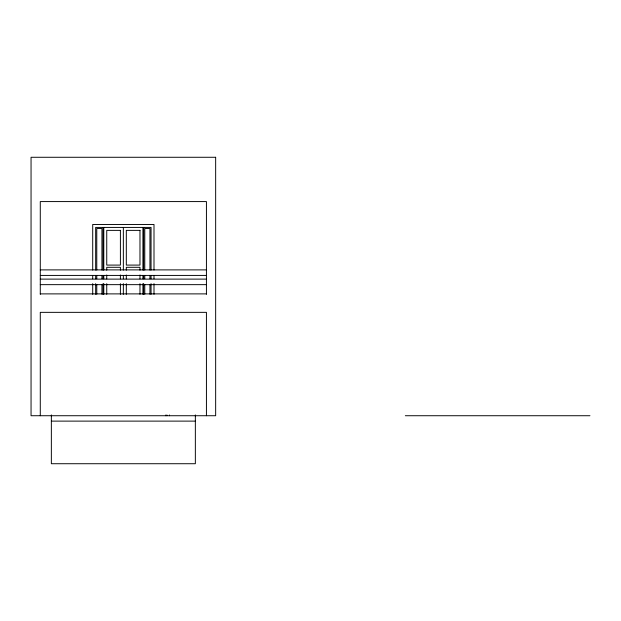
<?xml version="1.0" encoding="UTF-8"?>
<svg xmlns="http://www.w3.org/2000/svg" width="621" height="621" viewBox="0 0 621 621"><rect width="100%" height="100%" fill="white"/><g stroke="black" fill="none" stroke-linecap="round" stroke-linejoin="round"><path stroke-width="0.93" d="M40.28 269.887L206.428 269.887M40.28 275.421L206.428 275.421M40.28 279.116L206.428 279.116M40.28 284.651L206.428 284.651M40.28 293.888L206.428 293.888M405.342 415.728L589.95 415.728M51.357 421.116L195.351 421.116M206.428 294.331L206.428 201.577L40.28 201.577L40.28 294.331M206.428 415.728L206.428 312.347L40.28 312.347L40.28 415.728M195.351 414.913L195.351 463.724L51.357 463.724L51.357 414.913M169.51 414.991L169.51 415.728M166.925 414.991L166.925 415.728M165.815 414.991L165.815 415.728M154 270.05L154 224.468L92.708 224.468L92.708 270.05M154 275.871L154 278.775M154 283.626L154 294.292M151.05 270.073L151.05 227.426L95.665 227.426L95.665 270.073M151.05 275.887L151.05 278.79M151.05 283.642L151.05 294.3M149.94 270.057L149.94 228.536L144.771 228.536L144.771 270.057M149.94 275.848L149.94 278.744M149.94 284.542L149.94 294.199M144.771 275.848L144.771 278.744M144.771 284.542L144.771 294.199M143.661 227.426L143.661 270.073M143.661 275.887L143.661 278.79M143.661 283.642L143.661 294.3M142.923 227.426L142.923 270.073M142.923 275.887L142.923 278.79M142.923 283.642L142.923 294.3M139.973 270.197L139.973 267.302L126.311 267.302L126.311 270.197M139.973 275.01L139.973 278.868M139.973 283.688L139.973 294.292M126.311 275.01L126.311 278.868M126.311 283.688L126.311 294.292M123.354 227.426L123.354 270.073M123.354 275.887L123.354 278.79M123.354 283.642L123.354 294.3M120.404 270.197L120.404 267.302L106.742 267.302L106.742 270.197M120.404 275.01L120.404 278.868M120.404 283.688L120.404 294.292M106.742 275.01L106.742 278.868M106.742 283.688L106.742 294.292M103.785 227.426L103.785 270.073M103.785 275.887L103.785 278.79M103.785 283.642L103.785 294.3M103.047 227.426L103.047 270.073M103.047 275.887L103.047 278.79M103.047 283.642L103.047 294.3M101.937 270.057L101.937 228.536L96.775 228.536L96.775 270.057M101.937 275.848L101.937 278.744M101.937 284.542L101.937 294.199M96.775 275.848L96.775 278.744M96.775 284.542L96.775 294.199M95.665 275.887L95.665 278.79M95.665 283.642L95.665 294.3M92.708 275.871L92.708 278.775M92.708 283.626L92.708 294.292M215.658 157.276L31.05 157.276L31.05 415.728L215.658 415.728L215.658 157.276M120.404 230.375L106.742 230.375L106.742 265.089L120.404 265.089L120.404 230.375M139.973 230.375L126.311 230.375L126.311 265.089L139.973 265.089L139.973 230.375"/></g></svg>
